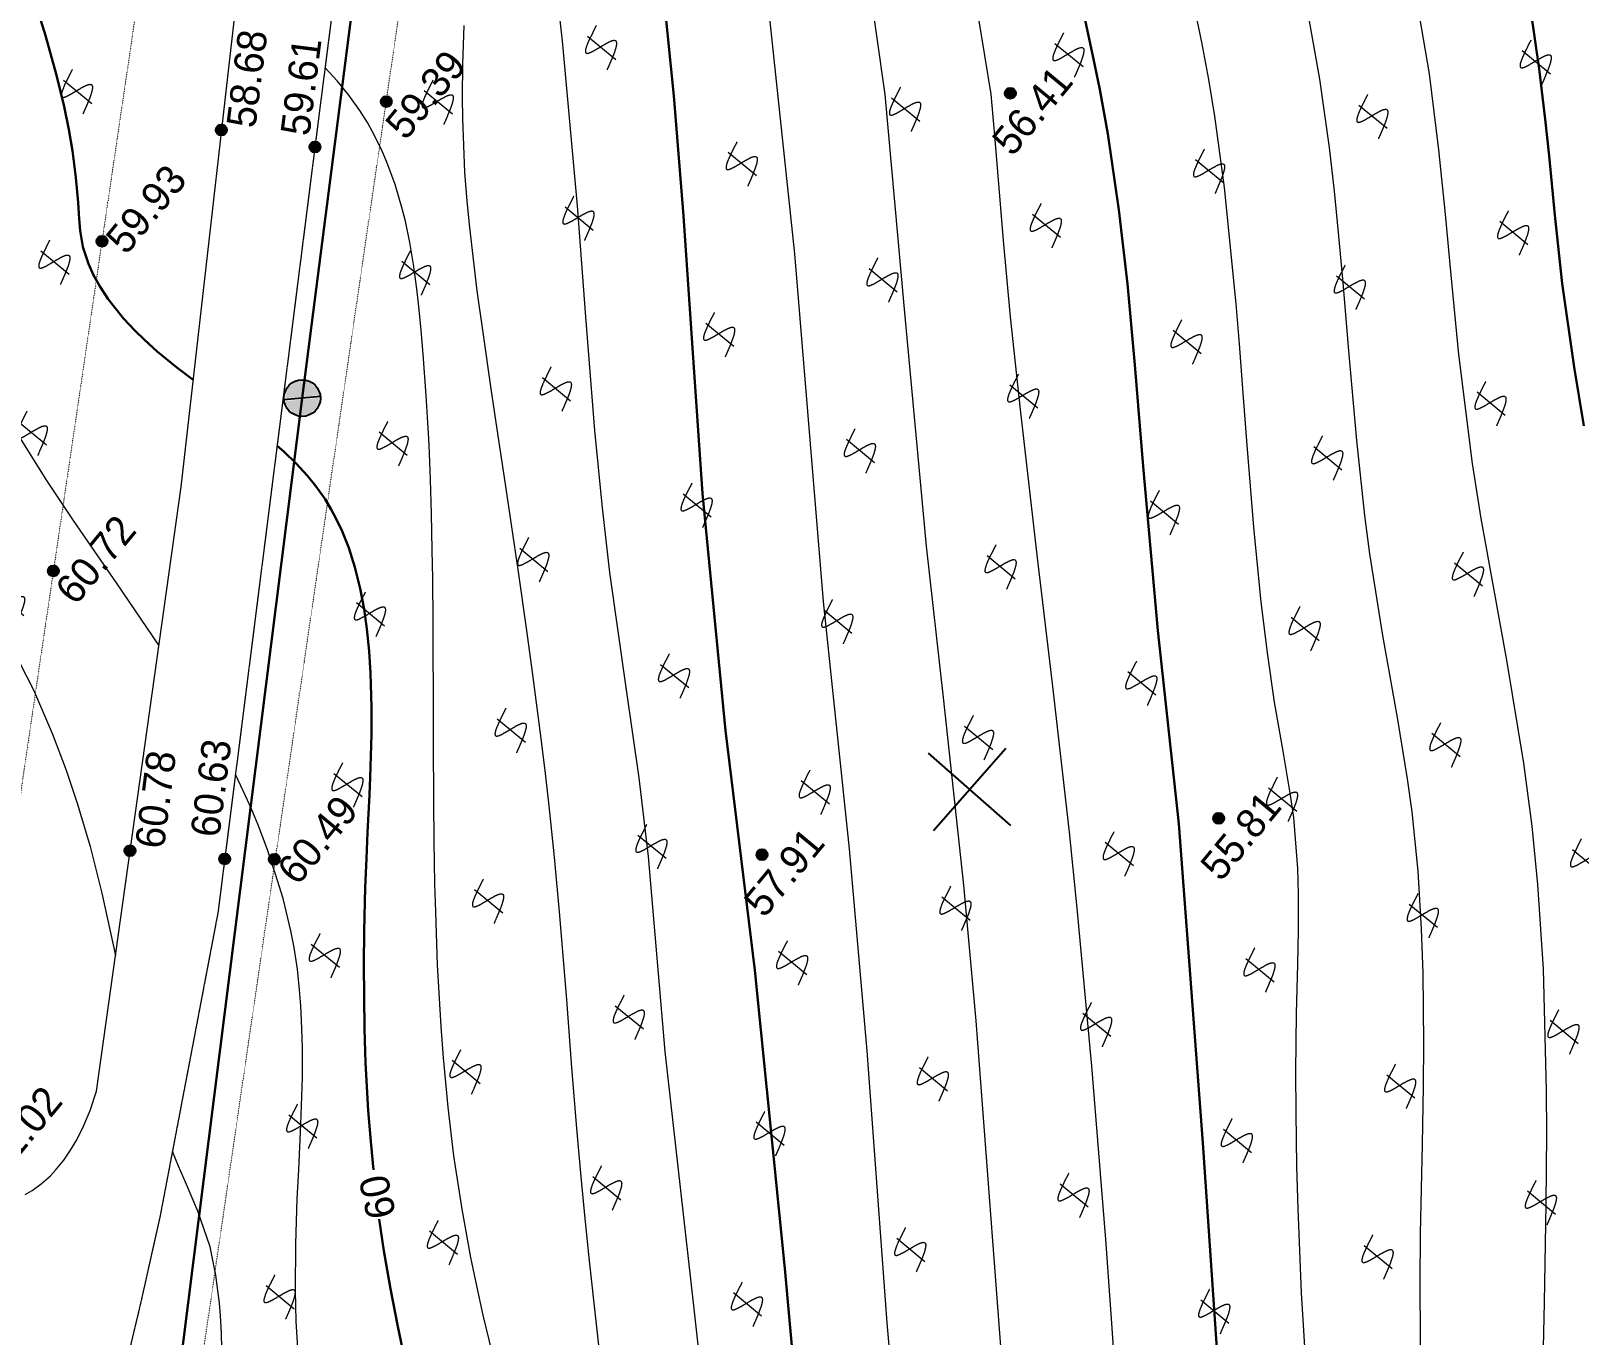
# Model space of a CAD drawing. Header units: millimetres. Extents: x -2893842 to -949497, y -1203244 to 262218.
# Drawn here: x -2246200 to -2203783, y -536456 to -500730 of the extents above; entities that cross this region are included whole.
import ezdxf

# ---------------------------------------------------------------- set-up
doc = ezdxf.new("R2010")
doc.units = ezdxf.units.MM
doc.linetypes.add('g5_05x2', pattern=[3.5, 2.5, -1])
doc.linetypes.add('g5_366', pattern=[0.85, 0.1, -0.75])
doc.layers.get('0').update_dxf_attribs({"lineweight": 5})
for name, color, linetype in [('!!!_ Размеры', 7, 'Continuous'), ('02_сетка', 253, 'Continuous'), ('10_Границы покрытий и угодий', 253, 'Continuous'), ('13_Растительность', 253, 'Continuous'), ('19_Горизонтали', 253, 'Continuous'), ('30_Канализация', 253, 'Continuous'), ('44_Крышки колодцев', 253, 'Continuous'), ('61_Отметки высоты поверхности', 253, 'Continuous')]:
    doc.layers.add(name, color=color, linetype=linetype)
doc.styles.add('LIKE17', font='d431.shx')
doc.styles.add('LIKE36', font='pragmai.shx')
doc.styles.add('Line_GUGK', font='')
doc.styles.get('Line_GUGK').set_extended_font_data('Bm431', italic=True)
doc.linetypes.add('g5_122_d', pattern='A,1,-1,1.5,-0.4,["Др",Line_GUGK,S=1,R=0,X=0,Y=-0.5],-2.4,1.5,-1,4,-1,4,-1,3', length=21.8)

# ---------------------------------------------------------------- blocks, each defined once
blk = doc.blocks.new('BL_333')
at = {"color": 0}
for p, q in [((0, -3), (0, 3)), ((-3, 0), (3, 0))]:
    blk.add_line(p, q, dxfattribs=at)
blk = doc.blocks.new('g5_330')
blk.add_hatch(color=0).paths.add_polyline_path([(-0.15, 0, 1), (0.15, 0, 1)])
at = {"color": 0}
blk.add_circle((0, 0), 0.15, dxfattribs=at)
blk = doc.blocks.new('g5_117')
h = blk.add_hatch(color=255)
h.paths.add_polyline_path([(-0.299, 0.352), (0.352, -0.299, 0.177899), (0.463, 0, 0.639215)])
h.paths.add_polyline_path([(-0.352, 0.299, 0.177899), (-0.463, 0, 0.639215), (0.299, -0.352)])
at = {"color": 0}
blk.add_lwpolyline([(0.354, -0.354), (-0.354, 0.354)], dxfattribs=at)
blk.add_circle((0, 0), 0.5, dxfattribs=at)
blk = doc.blocks.new('g5_411')
at = {"color": 0, "linetype": 'Continuous', "lineweight": 15}
for points in [[(0.375, 1), (0.365, 0.998), (0.355, 0.996), (0.346, 0.994), (0.336, 0.991), (0.326, 0.989), (0.316, 0.987), (0.307, 0.985), (0.297, 0.983), (0.287, 0.981), (0.277, 0.979), (0.268, 0.976), (0.258, 0.974), (0.248, 0.972), (0.238, 0.97), (0.228, 0.968), (0.219, 0.966), (0.209, 0.963), (0.199, 0.961), (0.189, 0.959), (0.18, 0.957), (0.17, 0.955), (0.16, 0.952), (0.15, 0.95), (0.141, 0.948), (0.131, 0.946), (0.121, 0.943), (0.111, 0.941), (0.102, 0.939), (0.092, 0.937), (0.082, 0.934), (0.073, 0.932), (0.063, 0.93), (0.053, 0.927), (0.043, 0.925), (0.034, 0.923), (0.024, 0.92), (0.014, 0.918), (0.005, 0.915), (-0.005, 0.913), (-0.015, 0.911), (-0.025, 0.908), (-0.034, 0.906), (-0.044, 0.903), (-0.054, 0.901), (-0.063, 0.898), (-0.073, 0.895), (-0.083, 0.893), (-0.092, 0.89), (-0.102, 0.887), (-0.111, 0.885), (-0.121, 0.882), (-0.131, 0.879), (-0.14, 0.876), (-0.15, 0.873), (-0.159, 0.87), (-0.169, 0.867), (-0.178, 0.864), (-0.188, 0.861), (-0.197, 0.858), (-0.207, 0.855), (-0.216, 0.852), (-0.226, 0.849), (-0.235, 0.845), (-0.245, 0.842), (-0.254, 0.838), (-0.263, 0.834), (-0.272, 0.831), (-0.282, 0.827), (-0.291, 0.823), (-0.3, 0.818), (-0.309, 0.814), (-0.318, 0.809), (-0.327, 0.805), (-0.335, 0.799), (-0.344, 0.794), (-0.352, 0.788), (-0.36, 0.782), (-0.367, 0.775), (-0.374, 0.768), (-0.379, 0.76), (-0.383, 0.75), (-0.385, 0.741), (-0.384, 0.731), (-0.38, 0.721), (-0.375, 0.713), (-0.369, 0.705), (-0.361, 0.698), (-0.354, 0.692), (-0.346, 0.686), (-0.337, 0.681), (-0.329, 0.675), (-0.32, 0.67), (-0.312, 0.665), (-0.303, 0.661), (-0.294, 0.656), (-0.285, 0.652), (-0.276, 0.647), (-0.267, 0.643), (-0.258, 0.639), (-0.249, 0.635), (-0.239, 0.631), (-0.23, 0.627), (-0.221, 0.623), (-0.212, 0.619), (-0.202, 0.616), (-0.193, 0.612), (-0.184, 0.608), (-0.174, 0.605), (-0.165, 0.601), (-0.156, 0.597), (-0.146, 0.594), (-0.137, 0.59), (-0.128, 0.587), (-0.118, 0.584), (-0.109, 0.58), (-0.099, 0.577), (-0.09, 0.573), (-0.081, 0.57), (-0.071, 0.567), (-0.062, 0.563), (-0.052, 0.56), (-0.043, 0.556), (-0.034, 0.553), (-0.024, 0.55), (-0.015, 0.546), (-0.005, 0.543), (0.004, 0.54), (0.013, 0.536), (0.023, 0.533), (0.032, 0.53), (0.042, 0.526), (0.051, 0.523), (0.061, 0.519), (0.07, 0.516), (0.079, 0.513), (0.089, 0.509), (0.098, 0.506), (0.108, 0.502), (0.117, 0.499), (0.126, 0.495), (0.136, 0.492), (0.145, 0.488), (0.154, 0.485), (0.164, 0.481), (0.173, 0.477), (0.182, 0.474), (0.191, 0.47), (0.201, 0.466), (0.21, 0.462), (0.219, 0.458), (0.228, 0.454), (0.238, 0.45), (0.247, 0.446), (0.256, 0.442), (0.265, 0.438), (0.274, 0.433), (0.283, 0.429), (0.292, 0.425), (0.301, 0.42), (0.309, 0.415), (0.318, 0.41), (0.327, 0.405), (0.335, 0.4), (0.343, 0.394), (0.351, 0.388), (0.359, 0.382), (0.367, 0.375), (0.374, 0.368), (0.38, 0.36), (0.385, 0.352), (0.39, 0.343), (0.392, 0.333), (0.392, 0.323), (0.391, 0.313), (0.387, 0.304), (0.382, 0.295), (0.377, 0.287), (0.37, 0.279), (0.363, 0.272), (0.356, 0.266), (0.348, 0.259), (0.34, 0.253), (0.332, 0.248), (0.323, 0.242), (0.315, 0.237), (0.306, 0.232), (0.298, 0.227), (0.289, 0.222), (0.28, 0.217), (0.271, 0.213), (0.262, 0.208), (0.253, 0.204), (0.244, 0.2), (0.235, 0.196), (0.226, 0.192), (0.217, 0.188), (0.207, 0.184), (0.198, 0.18), (0.189, 0.176), (0.179, 0.173), (0.17, 0.169), (0.161, 0.165), (0.151, 0.162), (0.142, 0.158), (0.133, 0.155), (0.123, 0.151), (0.114, 0.148), (0.105, 0.145), (0.095, 0.141), (0.086, 0.138), (0.076, 0.135), (0.067, 0.132), (0.057, 0.129), (0.048, 0.125), (0.038, 0.122), (0.029, 0.119), (0.019, 0.116), (0.01, 0.113), (0, 0.11), (-0.009, 0.107), (-0.019, 0.104), (-0.028, 0.101), (-0.038, 0.098), (-0.048, 0.095), (-0.057, 0.092), (-0.067, 0.089), (-0.076, 0.086), (-0.086, 0.083), (-0.095, 0.08), (-0.105, 0.078), (-0.115, 0.075), (-0.124, 0.072), (-0.134, 0.069), (-0.143, 0.066), (-0.153, 0.063), (-0.162, 0.061), (-0.172, 0.058), (-0.182, 0.055), (-0.191, 0.052), (-0.201, 0.049), (-0.21, 0.047), (-0.22, 0.044), (-0.23, 0.041), (-0.239, 0.038), (-0.249, 0.036), (-0.259, 0.033), (-0.268, 0.03), (-0.278, 0.027), (-0.287, 0.025), (-0.297, 0.022), (-0.307, 0.019), (-0.316, 0.017), (-0.326, 0.014), (-0.336, 0.011), (-0.345, 0.008), (-0.355, 0.006), (-0.364, 0.003), (-0.374, 0), (-0.375, 0)], [(0, 1), (0, 0)]]:
    blk.add_lwpolyline(points, dxfattribs=at)
blk = doc.blocks.new('Топо_07.04.17')
at = {"layer": '02_сетка', "color": 3, "linetype": 'Continuous'}
for p, q in [((-335625, -374177), (-337641, -371955)), ((-337744, -374074), (-335522, -372058))]:
    blk.add_line(p, q, dxfattribs=at)
at = {"layer": '10_Границы покрытий и угодий', "color": 7, "linetype": 'Continuous', "lineweight": 20}
blk.add_lwpolyline([(-363598, -381174), (-363392, -381086), (-363129, -380939), (-362854, -380743), (-362696, -380610), (-362443, -380362), (-362226, -380114), (-362026, -379851), (-361795, -379497), (-361571, -379087), (-361340, -378580), (-357170, -362397), (-353345, -345776)], dxfattribs=at)
at = {"layer": '10_Границы покрытий и угодий', "color": 7, "linetype": 'g5_05x2', "lineweight": 20}
blk.add_lwpolyline([(-347684, -334032), (-352254, -352646), (-357478, -374091), (-359995, -382189), (-360783, -384466), (-361708, -387025)], dxfattribs=at)
at = {"layer": '10_Границы покрытий и угодий', "color": 7, "linetype": 'g5_366', "lineweight": 20}
for points in [[(-444221, -374650), (-448657, -303037), (-346417, -309694), (-365121, -380180)], [(-267150, -403277), (-267150, -403277), (-326166, -406624), (-356552, -405124), (-361266, -393704), (-339079, -309702), (-229414, -315118), (-251446, -399128)]]:
    blk.add_lwpolyline(points, close=True, dxfattribs=at)
at = {"layer": '19_Горизонтали', "color": 42, "linetype": 'Continuous', "lineweight": 20}
for points in [[(-366930, -348621), (-367119, -350651), (-367173, -352258), (-367134, -353397), (-367068, -354101), (-366980, -354723), (-366672, -356114), (-366318, -357257), (-365877, -358429), (-365184, -360019), (-364846, -360737), (-364359, -361741), (-364020, -362434), (-363012, -364535), (-362256, -366284), (-362256, -366284), (-361818, -367467), (-361429, -368729), (-361170, -369753), (-360966, -370709), (-360757, -371903), (-360579, -373211), (-360405, -374948)], [(-358262, -366632), (-359225, -364807), (-359649, -364017), (-360202, -362979), (-360802, -361812), (-361450, -360457), (-361795, -359663), (-362129, -358817), (-362715, -356940), (-362909, -356044), (-363076, -354743), (-363117, -353533), (-363100, -352737), (-363007, -351132), (-362913, -349804), (-362853, -348704)], [(-329292, -390480), (-329210, -388823), (-329150, -387799), (-328987, -385495), (-328889, -384345), (-328889, -384345), (-328744, -382867), (-328622, -381762), (-328423, -380177), (-328423, -380177), (-328238, -378840), (-328116, -377919), (-328004, -376924), (-327946, -376231), (-327899, -374830), (-327914, -374218), (-327984, -372992), (-328062, -371631), (-328103, -370333), (-328116, -368869), (-328087, -366806), (-328016, -364550), (-327962, -363126), (-327913, -361767), (-327878, -360672), (-327835, -357470), (-327878, -355499), (-327929, -354482), (-328003, -353442), (-328129, -352060)], [(-325067, -352458), (-324915, -354814), (-324867, -356707), (-324866, -357910), (-324881, -359049), (-324912, -360423), (-324965, -362299), (-325024, -364761), (-325035, -366830), (-325018, -367890), (-324916, -370154), (-324803, -371908), (-324768, -372483), (-324688, -374129), (-324667, -375046), (-324687, -376674), (-324769, -378255), (-324865, -379466), (-325064, -381375), (-325207, -382551), (-325412, -384120), (-325736, -386547), (-325906, -387892), (-326226, -390935)], [(-322957, -391672), (-322572, -388810), (-322219, -386133), (-321986, -384221), (-321856, -383040), (-321567, -379726), (-321456, -377411), (-321432, -375802), (-321464, -374066), (-321612, -371205), (-321742, -369260), (-321867, -367269), (-321939, -365750), (-321977, -362738), (-321941, -360555), (-321905, -358877), (-321884, -357104), (-321908, -355010), (-322047, -352408)], [(-334174, -348834), (-333911, -354203), (-333943, -355457), (-334031, -358229), (-334068, -360328), (-334086, -362885), (-334077, -366976), (-334059, -370439), (-334061, -374541), (-334083, -376629), (-334173, -380977), (-334329, -385739), (-334415, -387905), (-334566, -391373), (-334763, -395618), (-334943, -399392), (-335182, -404458), (-335441, -409924)], [(-338217, -409952), (-338142, -404788), (-337845, -396063), (-337506, -388450), (-337167, -379385), (-337089, -375656), (-337064, -370483), (-337060, -366312), (-336923, -359789), (-336790, -353892), (-336880, -350636)], [(-340800, -410133), (-340798, -407202), (-340765, -400991), (-340698, -393841), (-340531, -387332), (-340234, -379862), (-340089, -374316), (-340034, -367502), (-339741, -357944), (-339688, -350929)], [(-345823, -410334), (-345810, -406959), (-345790, -402777), (-345780, -400797), (-345770, -398668), (-345756, -395554), (-345749, -393803), (-345742, -391141), (-345739, -389160), (-345740, -386270), (-345735, -379263), (-345584, -373903), (-345597, -371730), (-345671, -369235), (-345758, -366054), (-345764, -364269), (-345729, -362139), (-345627, -359014), (-345511, -355968), (-345405, -351429), (-345404, -349398)], [(-348448, -388868), (-348446, -386388), (-348436, -384725), (-348423, -383558), (-348404, -382410), (-348373, -381084), (-348321, -379407), (-348255, -377552), (-348180, -375234), (-348146, -373631), (-348134, -372216), (-348135, -371322), (-348142, -370360), (-348172, -368526), (-348200, -367372), (-348249, -365686), (-348329, -363320), (-348382, -361800), (-348420, -360687), (-348469, -359130), (-348469, -359130), (-348498, -357971), (-348511, -356229), (-348499, -355506), (-348469, -354709), (-348366, -353246), (-348304, -352650), (-348190, -351762), (-348035, -350715)], [(-351332, -387260), (-351498, -385878), (-351584, -385057), (-351656, -384270), (-351749, -382924), (-351804, -381448), (-351814, -380108), (-351788, -378751), (-351755, -377884), (-351659, -376198), (-351549, -374753), (-351482, -373984), (-351370, -372820), (-351260, -371743), (-351084, -370124), (-350912, -368574), (-350835, -367878), (-350725, -366857), (-350602, -365670), (-350526, -364894), (-350435, -363898), (-350358, -362965), (-350289, -362021), (-350241, -361247), (-350210, -360666), (-350164, -359528), (-350144, -358774), (-350136, -358138), (-350137, -357731), (-350152, -357056), (-350186, -356446), (-350241, -355856), (-350292, -355473), (-350406, -354827), (-350561, -354196), (-350656, -353879), (-350818, -353425), (-350972, -353055), (-351138, -352706), (-351390, -352251), (-351663, -351829), (-351955, -351432)], [(-356665, -386499), (-356613, -385463), (-356540, -384629), (-356386, -383357), (-356202, -382133), (-356075, -381348), (-355874, -380110), (-355690, -378844), (-355596, -378034), (-355533, -377285), (-355510, -376895), (-355495, -376455), (-355493, -375888), (-355514, -375283), (-355547, -374817), (-355661, -373914), (-355793, -373227), (-355944, -372517), (-356124, -371810), (-356254, -371362), (-356407, -370885), (-356577, -370396)], [(-358719, -385985), (-358684, -385552), (-358657, -385083), (-358646, -384732), (-358655, -383963), (-358719, -383172), (-358951, -382164), (-359196, -381335), (-359340, -380878), (-359459, -380465)]]:
    blk.add_lwpolyline(points, dxfattribs=at)
at = {"layer": '19_Горизонтали', "color": 42, "linetype": 'Continuous', "lineweight": 30}
for points in [[(-359659, -348690), (-359465, -349690), (-359286, -350803), (-359179, -351677), (-359123, -352317), (-359089, -352917), (-359076, -353647), (-359094, -354340), (-359102, -354493), (-359118, -354780), (-359126, -355105), (-359100, -355555), (-359001, -356041), (-358898, -356361), (-358757, -356702), (-358575, -357061), (-358216, -357636), (-357937, -358010), (-357712, -358284), (-357399, -358634), (-356913, -359131), (-356508, -359520)], [(-343880, -410283), (-343764, -405996), (-343513, -398352), (-343246, -389802), (-343142, -385536), (-343045, -377324), (-343102, -370706), (-342992, -364187), (-342812, -360066), (-342656, -356565), (-342547, -353271), (-342504, -349902), (-342511, -349026)], [(-318793, -365064), (-318875, -363435), (-318936, -361125), (-318928, -359245), (-318904, -357613), (-318894, -356601), (-318901, -355207), (-318952, -353615), (-319045, -352051), (-319168, -350547), (-319334, -348925)], [(-332633, -409849), (-332152, -399871), (-331924, -395144), (-331633, -389050), (-331373, -383411), (-331048, -374653), (-331021, -369321), (-330914, -364814), (-330823, -362015), (-330777, -359794), (-330779, -357754), (-330848, -355645), (-330928, -354420), (-331007, -353523), (-331125, -352356), (-331246, -351179), (-331398, -349301)], [(-354041, -381585), (-354028, -380802), (-353997, -379949), (-353922, -378641), (-353848, -377712), (-353667, -375959), (-353553, -375043), (-353389, -373866), (-353270, -373088), (-353158, -372380), (-352994, -371359), (-352919, -370881), (-352919, -370881), (-352754, -369727), (-352665, -368977), (-352585, -368051), (-352554, -367445), (-352546, -366833), (-352561, -366289), (-352604, -365712), (-352683, -365119), (-352792, -364577), (-352922, -364101), (-353049, -363728), (-353152, -363473), (-353288, -363177), (-353500, -362788), (-353500, -362788), (-353692, -362486), (-353964, -362113), (-354261, -361754), (-354428, -361572)], [(-353780, -386764), (-353865, -385923), (-353948, -384876), (-354006, -383817), (-354033, -382943)]]:
    blk.add_lwpolyline(points, dxfattribs=at)
at = {"layer": '30_Канализация', "color": 3, "linetype": 'g5_122_d', "lineweight": 30}
blk.add_lwpolyline([(-362700, -397829), (-353598, -360354), (-344218, -322127), (-340793, -308169), (-330742, -299433)], dxfattribs=at)
at = {"layer": '02_сетка', "color": 92, "xscale": 500.0000000002746, "yscale": 500.0000000002746, "zscale": 500.0000000002746, "rotation": 42.22816425403256}
blk.add_blockref('BL_333', (-336633, -373066), dxfattribs=at)
at = {"layer": '13_Растительность', "color": 7, "linetype": 'Continuous', "lineweight": 20, "xscale": 999.9999999999995, "yscale": 999.9999999999995, "zscale": 999.9999999999995, "rotation": 43.98139083737546}
for p in [(-358419, -351681, -67200), (-344015, -352101, -67200), (-348629, -353079, -67200), (-331314, -353741, -67200), (-335928, -354720, -67200), (-318613, -355381, -67200), (-340543, -355698, -67200), (-359561, -356258, -67200), (-323228, -356360, -67200), (-345157, -356677, -67200), (-349771, -357656, -67200), (-327842, -357339, -67200), (-332456, -358317, -67200), (-337071, -359296, -67200), (-319755, -359958, -67200), (-341685, -360275, -67200), (-360704, -360835, -67200), (-324370, -360936, -67200), (-346299, -361254, -67200), (-328984, -361915, -67200), (-350914, -362233, -67200), (-333598, -362894, -67200), (-338213, -363873, -67200), (-342827, -364852, -67200), (-320898, -364534, -67200), (-361846, -365411, -67200), (-325512, -365513, -67200), (-347441, -365830, -67200), (-330126, -366492, -67200), (-352056, -366809, -67200), (-334741, -367471, -67200), (-339355, -368449, -67200), (-322040, -369111, -67200), (-343969, -369428, -67200), (-348584, -370407, -67200), (-326654, -370090, -67200), (-331269, -371068, -67200), (-353198, -371386, -67200), (-335883, -372047, -67200), (-340497, -373026, -67200), (-323182, -373687, -67200), (-345111, -374005, -67200), (-327796, -374666, -67200), (-349726, -374984, -67200), (-332411, -375645, -67200), (-354340, -375962, -67200), (-337025, -376624, -67200), (-341639, -377603, -67200), (-319710, -377285, -67200), (-324324, -378264, -67200), (-346254, -378581, -67200), (-328939, -379243, -67200), (-350868, -379560, -67200), (-355482, -380539, -67200), (-333553, -380222, -67200), (-338167, -381200, -67200), (-320852, -381862, -67200), (-342782, -382179, -67200), (-347396, -383158, -67200), (-325466, -382841, -67200), (-330081, -383819, -67200), (-352010, -384137, -67200), (-334695, -384798, -67200), (-356625, -385116, -67200), (-339309, -385777, -67200), (-321994, -386439, -67200), (-343924, -386756, -67200), (-326609, -387417, -67200), (-331223, -388396, -67200)]:
    blk.add_blockref('g5_411', p, dxfattribs=at)
at = {"layer": '44_Крышки колодцев', "color": 7, "linetype": 'Continuous', "lineweight": 20, "xscale": 999.9999999999995, "yscale": 999.9999999999995, "zscale": 999.9999999999995, "rotation": 43.98139083737546}
blk.add_blockref('g5_117', (-353598, -360354, 517900), dxfattribs=at)
at = {"layer": '61_Отметки высоты поверхности', "color": 7, "linetype": 'Continuous', "lineweight": 20, "xscale": 999.9999999999995, "yscale": 999.9999999999995, "zscale": 999.9999999999995, "rotation": 43.98139083737546}
for p in [(-350394, -352541, -67200), (-354970, -352805, -67200), (-352475, -353557, -67200), (-333377, -354242, -67200), (-358563, -355466, -67200), (-360905, -364289, -67200), (-359682, -372144, -67200), (-357129, -372659, -67200), (-355782, -372822, -67200), (-342486, -374203, -67200), (-329941, -374624, -67200)]:
    blk.add_blockref('g5_330', p, dxfattribs=at)
at = {"layer": '19_Горизонтали', "color": 42, "linetype": 'Continuous', "lineweight": 15, "style": 'LIKE36'}
blk.add_text('60', height=800, rotation=95.4242, dxfattribs=at).set_placement((-353564, -382890, -33200))
at = {"layer": '61_Отметки высоты поверхности', "color": 7, "linetype": 'Continuous', "lineweight": 15, "style": 'LIKE17'}
for s, rotation, p in [('58.68', 76.2926, (-354045, -352881, -67200)), ('59.61', 76.2926, (-352597, -353264, -67200)), ('59.39', 43.9814, (-349988, -353686, -46700)), ('59.93', 43.9814, (-357950, -355939, 19420)), ('56.41', 43.9814, (-333519, -355999, -46700)), ('60.72', 43.9814, (-360408, -365326, 19420)), ('60.63', 76.2926, (-357214, -372080, -67200)), ('60.78', 76.2926, (-358757, -372220, -67200)), ('60.49', 43.9814, (-355233, -373638, -46700)), ('57.91', 43.9814, (-342628, -375960, -46700)), ('55.81', 43.9814, (-330084, -376381, -46700)), ('61.02', 43.9814, (-364178, -380642, 80920))]:
    blk.add_text(s, height=800, rotation=rotation, dxfattribs=at).set_placement(p)

msp = doc.modelspace()

# ---------------------------------------------------------------- block references
at = {"layer": '!!!_ Размеры', "color": 1, "lineweight": 0, "rotation": 6.471407436947433}
msp.add_blockref('Топо_07.04.17', (-1928038.79367, -112877.83782), dxfattribs=at)

doc.saveas('drawing.dxf')
